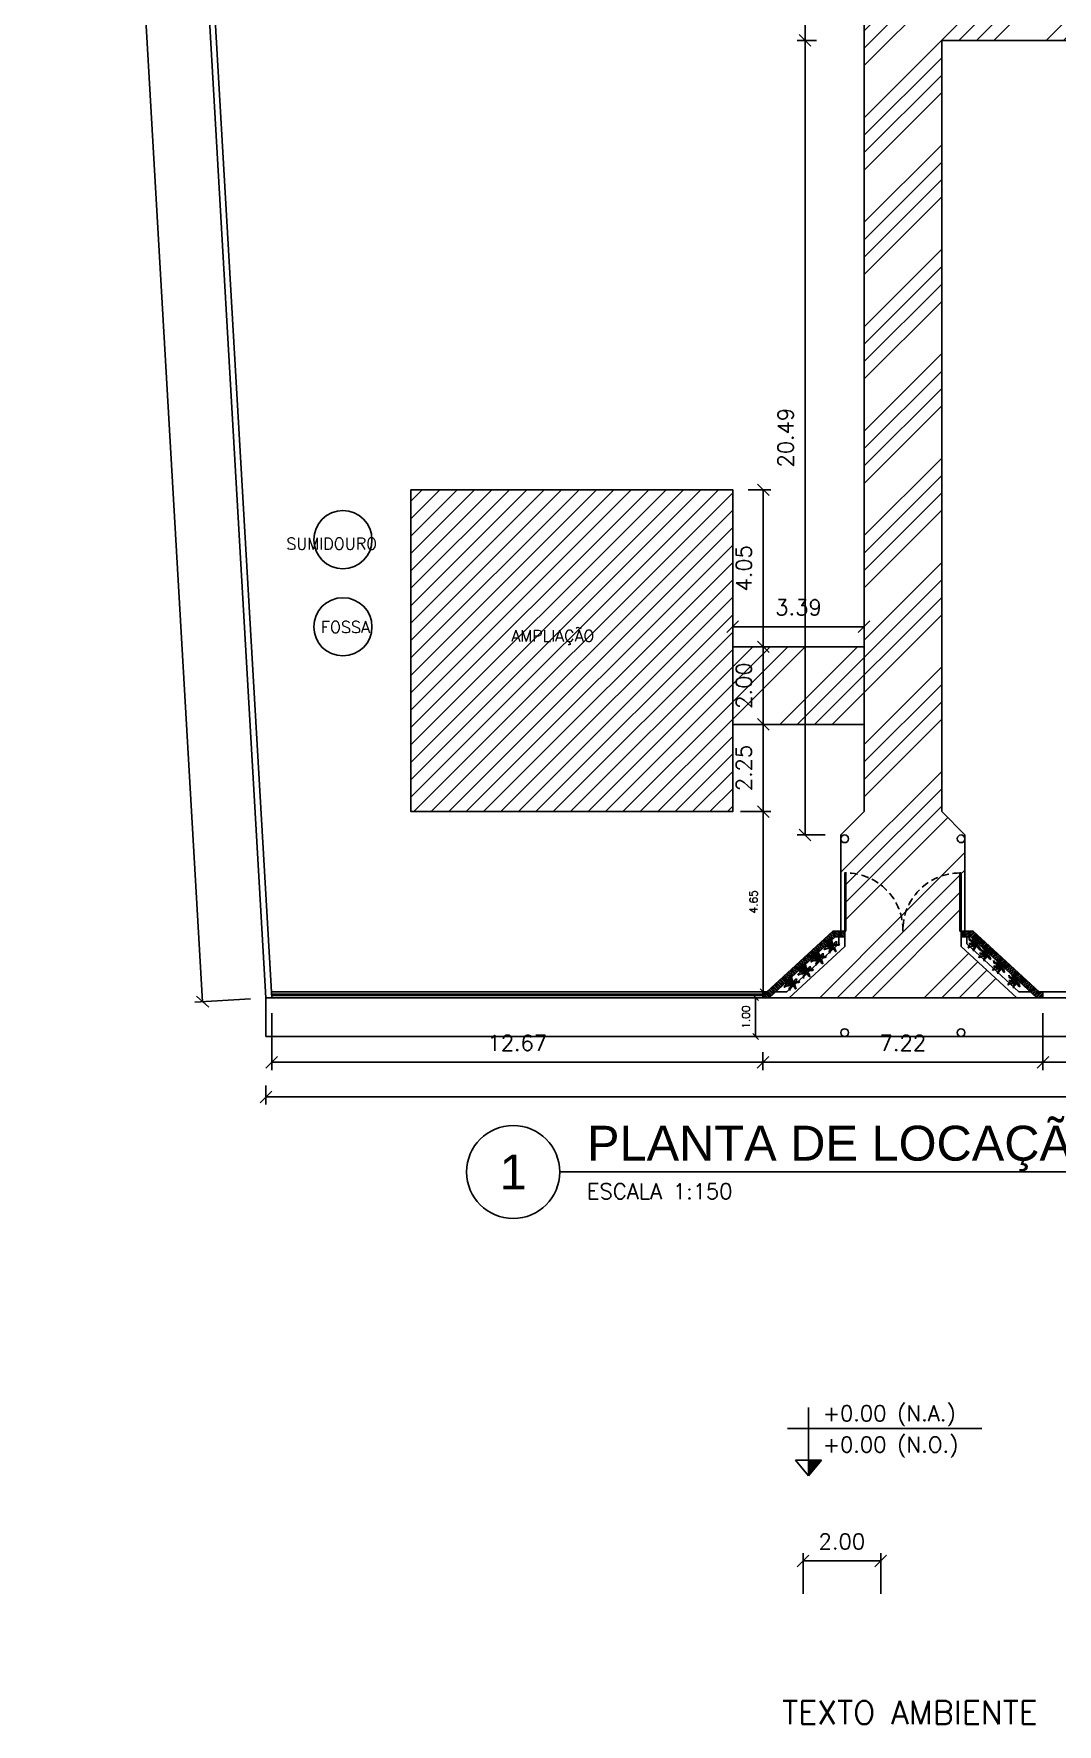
# Model space of a CAD drawing. Header units: millimetres. Extents: x -11 to 499, y 215 to 428.
# Drawn here: x 286.92 to 313.31, y 226.48 to 270.08 of the extents above; entities that cross this region are included whole.
import ezdxf
from ezdxf.enums import TextEntityAlignment as Align

# ---------------------------------------------------------------- set-up
doc = ezdxf.new("R2010")
doc.units = ezdxf.units.MM
doc.linetypes.add('HIDDEN', pattern=[9.525, 6.35, -3.175])
for name, color, linetype in [('ARQ-COTAS', 30, 'Continuous'), ('ARQ-ESQ-02', 2, 'Continuous'), ('ARQ-HACHURA', 253, 'Continuous'), ('ARQ-PENA-02', 2, 'Continuous'), ('ARQ-PENA-03', 3, 'Continuous'), ('ARQ-PISO', 8, 'Continuous'), ('ARQ-PROJ-01', 1, 'HIDDEN'), ('ARQ-SÍMBOLOS', 2, 'Continuous'), ('ARQ-TEXTO2', 2, 'Continuous'), ('ARQ-TEXTO3', 3, 'Continuous'), ('ARQ-TEXTO4', 4, 'Continuous')]:
    doc.layers.add(name, color=color, linetype=linetype)
doc.styles.add('arial', font='arial.ttf')
doc.styles.add('ROMANS', font='romans.shx')
doc.styles.add('Romans_Anot', font='romans.shx')
doc.dimstyles.new('Escala 1-100', dxfattribs={"dimtxt": 0.2, "dimasz": 0.15, "dimexe": 0.1, "dimexo": 0.2, "dimgap": 0.15, "dimtad": 1, "dimzin": 4, "dimdsep": 46, "dimtxsty": 'Romans_Anot', "dimblk": 'OBLIQUE', "dimcen": 0.25, "dimclrd": 256, "dimclre": 256, "dimclrt": 2, "dimadec": 0, "dimazin": 0, "dimtfac": 1, "dimtix": 1, "dimtmove": 2, "dimatfit": 3, "dimfxl": 1, "dimlwd": -1, "dimlwe": -1, "dimarcsym": 0})
doc.dimstyles.new('Escala 1-200', dxfattribs={"dimscale": 2, "dimtxt": 0.2, "dimasz": 0.15, "dimexe": 0.1, "dimexo": 0.2, "dimgap": 0.15, "dimtad": 1, "dimzin": 4, "dimdsep": 46, "dimtxsty": 'Romans_Anot', "dimblk": 'OBLIQUE', "dimcen": 0.25, "dimclrd": 256, "dimclre": 256, "dimclrt": 2, "dimadec": 0, "dimazin": 0, "dimtfac": 1, "dimtix": 1, "dimtmove": 2, "dimatfit": 3, "dimfxl": 1, "dimlwd": -1, "dimlwe": -1, "dimarcsym": 0})

# ---------------------------------------------------------------- blocks, each defined once
blk = doc.blocks.new('Árvore14')
for p, q in [((-1.17, 0), (-0.91, 0.02)), ((-0.98, 0.71), (-1.13, 1)), ((-1.13, 1), (-1.11, 0.7)), ((-1.11, 0.7), (-1.02, 0.52)), ((-1.02, 0.52), (-0.85, 0.44)), ((-0.5, 0.48), (-0.98, 0.71)), ((-0.91, 0.02), (-0.55, 0)), ((-0.85, 0.44), (-0.67, 0.38)), ((-0.67, 0.38), (-0.56, 0.21)), ((0, 0), (-0.67, -0.19)), ((-0.4, 0.95), (-0.64, 0.99)), ((-0.64, 0.99), (-0.51, 0.89)), ((-0.56, 0.21), (-0.43, 0.03)), ((-0.55, 0), (0, 0)), ((0, 0), (-0.54, -0.08)), ((-0.51, 0.89), (-0.36, 0.67)), ((-0.28, 0.07), (-0.5, 0.48)), ((-0.43, 0.03), (0, 0)), ((-0.25, 0.79), (-0.4, 0.95)), ((-0.36, 0.67), (-0.3, 0.4)), ((-0.3, 0.4), (0, 0)), ((0, 0), (-0.28, 0.07)), ((-0.27, -0.14), (0, 0)), ((-0.19, 0.4), (-0.25, 0.79)), ((0, 0), (-0.19, 0.4)), ((-0.07, 1.34), (-0.15, 0.99)), ((-0.15, 0.99), (-0.05, 0.52)), ((0.05, 1.53), (-0.07, 1.34)), ((0, 0), (-0.07, -0.16)), ((-0.05, 0.52), (0.02, 0.18)), ((-0.04, -0.29), (0, 0)), ((0, 0), (0.17, 0.19)), ((0, 0), (0.38, 0.19)), ((0.67, 0.19), (0, 0)), ((0.02, 0.18), (0, 0)), ((0, 0), (0.57, 0.04)), ((0, 0), (0.17, -0.3)), ((0.59, -0.05), (0, 0)), ((0.03, 1.05), (0.05, 1.25)), ((0.08, 0.89), (0.03, 1.05)), ((0.05, 1.25), (0.05, 1.53)), ((0.17, 0.57), (0.08, 0.89)), ((0.17, 0.19), (0.17, 0.57)), ((0.38, 0.19), (0.57, 0.48)), ((0.57, 0.48), (0.76, 0.67)), ((0.57, 0.04), (0.96, 0.17)), ((0.93, 0.02), (0.59, -0.05)), ((0.95, 0.38), (0.67, 0.19)), ((0.76, 0.67), (1.05, 0.67)), ((1.31, 0.02), (0.93, 0.02)), ((1.05, 0.67), (0.95, 0.57)), ((0.95, 0.57), (0.95, 0.38)), ((0.96, 0.17), (1.37, 0.22)), ((1.52, 0.17), (1.31, 0.02)), ((1.37, 0.22), (1.52, 0.17)), ((-1.24, -0.57), (-1.33, -0.81)), ((-1.33, -0.81), (-1.25, -0.78)), ((-1.25, -0.78), (-1.07, -0.69)), ((-1.05, -0.38), (-1.24, -0.57)), ((-0.96, -0.12), (-1.17, 0)), ((-1.07, -0.69), (-0.74, -0.56)), ((-0.95, -0.29), (-1.05, -0.38)), ((-0.54, -0.08), (-0.96, -0.12)), ((-0.67, -0.19), (-0.95, -0.29)), ((-0.74, -0.56), (-0.6, -0.44)), ((-0.6, -0.44), (-0.27, -0.14)), ((-0.53, -0.45), (-0.6, -0.63)), ((-0.6, -0.63), (-0.48, -0.59)), ((-0.21, -0.27), (-0.53, -0.45)), ((-0.48, -0.59), (-0.24, -0.53)), ((-0.39, -1.14), (-0.32, -0.9)), ((-0.33, -1.42), (-0.39, -1.14)), ((-0.31, -1.28), (-0.33, -1.42)), ((-0.32, -0.9), (-0.11, -0.68)), ((-0.23, -1.1), (-0.31, -1.28)), ((-0.24, -0.53), (-0.14, -0.42)), ((0, -0.82), (-0.23, -1.1)), ((-0.07, -0.16), (-0.21, -0.27)), ((-0.14, -0.42), (-0.04, -0.29)), ((-0.11, -0.68), (0.03, -0.52)), ((0.18, -0.52), (0, -0.82)), ((0.03, -0.52), (0.12, -0.28)), ((0.12, -0.28), (0.04, -0.06)), ((0.04, -0.06), (0.34, -0.21)), ((0.17, -0.3), (0.18, -0.52)), ((0.32, -0.51), (0.18, -0.35)), ((0.48, -0.77), (0.32, -0.51)), ((0.34, -0.21), (0.6, -0.44)), ((0.64, -1.02), (0.48, -0.77)), ((0.6, -0.44), (0.78, -0.79)), ((0.87, -1.16), (0.64, -1.02)), ((0.78, -0.79), (0.87, -1.16))]:
    blk.add_line(p, q)
blk = doc.blocks.new('_Oblique')
at = {"color": 0, "linetype": 'ByBlock', "lineweight": -2}
blk.add_line((-0.5, -0.5), (0.5, 0.5), dxfattribs=at)
blk = doc.blocks.new('*D106')
at = {"layer": 'ARQ-COTAS', "transparency": 16777216}
for p, q in [((306.756, 229.848), (306.756, 230.897)), ((306.756, 230.697), (308.756, 230.697)), ((308.756, 229.848), (308.756, 230.897))]:
    blk.add_line(p, q, dxfattribs=at)
at = {"layer": 'Defpoints', "color": 0, "transparency": 16777216}
for p in [(308.756, 230.697), (306.756, 229.448), (308.756, 229.448)]:
    blk.add_point(p, dxfattribs=at)
at = {"layer": 'ARQ-COTAS', "transparency": 16777216, "xscale": 0.3, "yscale": 0.3, "zscale": 0.3, "rotation": 180}
blk.add_blockref('_Oblique', (306.756, 230.697), dxfattribs=at)
at = {"layer": 'ARQ-COTAS', "transparency": 16777216, "xscale": 0.3, "yscale": 0.3, "zscale": 0.3}
blk.add_blockref('_Oblique', (308.756, 230.697), dxfattribs=at)
at = {"layer": 'ARQ-COTAS', "color": 2, "transparency": 16777216, "insert": (307.756, 231.197), "char_height": 0.4, "attachment_point": 5, "style": 'Romans_Anot'}
blk.add_mtext('2.00', dxfattribs=at)
blk = doc.blocks.new('Nível_Corte')
at = {"layer": 'ARQ-SÍMBOLOS'}
h = blk.add_hatch(color=1, dxfattribs=at)
h.dxf.hatch_style = 1
h.paths.add_polyline_path([(0.167, 0.202), (0, 0.202), (0, 0)])
at = {"layer": 'ARQ-SÍMBOLOS', "color": 1}
for p, q in [((0, 0), (0, 0.884)), ((-0.271, 0.613), (2.235, 0.613)), ((-0.167, 0.202), (0.167, 0.202)), ((0, 0), (-0.167, 0.202)), ((0, 0), (0.167, 0.202))]:
    blk.add_line(p, q, dxfattribs=at)
at = {"layer": 'ARQ-TEXTO2', "style": 'ROMANS'}
for tag, p in [('NIVEL-ACABADO', (0.182, 0.647)), ('NIVEL-OSSO', (0.182, 0.244))]:
    blk.add_attdef(tag, text='', height=0.2, dxfattribs=at).set_placement(p, align=Align.BOTTOM_LEFT)
blk = doc.blocks.new('*U107')
at = {"layer": 'ARQ-SÍMBOLOS'}
blk.add_line((0.6, 0), (7.774, 0), dxfattribs=at)
blk.add_circle((0, 0), 0.6, dxfattribs=at)
at = {"layer": 'ARQ-TEXTO2', "style": 'ROMANS'}
blk.add_attdef('ESCALA1', text='', height=0.2, dxfattribs=at).set_placement((0.951, -0.149), align=Align.TOP_LEFT)
at = {"layer": 'ARQ-TEXTO4', "style": 'arial'}
blk.add_attdef('TITULODODESENHO', (0.951, 0.146), '', height=0.45, dxfattribs=at)
blk.add_attdef('0', text='', height=0.45, dxfattribs=at).set_placement((0, 0), align=Align.MIDDLE)
blk = doc.blocks.new('*D111')
at = {"layer": 'ARQ-COTAS', "transparency": 16777216}
for p, q in [((307.103, 269.912), (306.604, 269.912)), ((306.804, 249.422), (306.804, 269.912)), ((307.328, 249.422), (306.604, 249.422))]:
    blk.add_line(p, q, dxfattribs=at)
at = {"layer": 'Defpoints', "color": 0, "transparency": 16777216}
for p in [(306.804, 269.912), (307.503, 269.912), (307.728, 249.422)]:
    blk.add_point(p, dxfattribs=at)
at = {"layer": 'ARQ-COTAS', "transparency": 16777216, "xscale": 0.3, "yscale": 0.3, "zscale": 0.3}
for p, rotation in [((306.804, 269.912), 90), ((306.804, 249.422), 270)]:
    blk.add_blockref('_Oblique', p, dxfattribs=dict(at, rotation=rotation))
at = {"layer": 'ARQ-COTAS', "color": 2, "transparency": 16777216, "insert": (306.304, 259.667), "char_height": 0.4, "attachment_point": 5, "rotation": 90, "style": 'Romans_Anot'}
blk.add_mtext('20.49', dxfattribs=at)
blk = doc.blocks.new('*D112')
at = {"layer": 'ARQ-COTAS', "transparency": 16777216}
for p, q in [((307.928, 271.912), (306.604, 271.912)), ((306.804, 269.912), (306.804, 271.912)), ((307.103, 269.912), (306.604, 269.912))]:
    blk.add_line(p, q, dxfattribs=at)
at = {"layer": 'Defpoints', "color": 0, "transparency": 16777216}
for p in [(306.804, 271.912), (308.328, 271.912), (307.503, 269.912)]:
    blk.add_point(p, dxfattribs=at)
at = {"layer": 'ARQ-COTAS', "transparency": 16777216, "xscale": 0.3, "yscale": 0.3, "zscale": 0.3}
for p, rotation in [((306.804, 271.912), 90), ((306.804, 269.912), 270)]:
    blk.add_blockref('_Oblique', p, dxfattribs=dict(at, rotation=rotation))
at = {"layer": 'ARQ-COTAS', "color": 2, "transparency": 16777216, "insert": (306.304, 270.912), "char_height": 0.4, "attachment_point": 5, "rotation": 90, "style": 'Romans_Anot'}
blk.add_mtext('2.00', dxfattribs=at)
blk = doc.blocks.new('*D117')
at = {"layer": 'ARQ-COTAS', "transparency": 16777216}
for p, q in [((312.937, 244.822), (312.937, 243.356)), ((357.904, 244.822), (357.904, 243.356)), ((357.904, 243.556), (312.937, 243.556))]:
    blk.add_line(p, q, dxfattribs=at)
at = {"layer": 'Defpoints', "color": 0, "transparency": 16777216}
for p in [(312.937, 245.222), (357.904, 245.222), (312.937, 243.556)]:
    blk.add_point(p, dxfattribs=at)
at = {"layer": 'ARQ-COTAS', "transparency": 16777216, "xscale": 0.3, "yscale": 0.3, "zscale": 0.3, "rotation": 180}
blk.add_blockref('_Oblique', (312.937, 243.556), dxfattribs=at)
at = {"layer": 'ARQ-COTAS', "transparency": 16777216, "xscale": 0.3, "yscale": 0.3, "zscale": 0.3}
blk.add_blockref('_Oblique', (357.904, 243.556), dxfattribs=at)
at = {"layer": 'ARQ-COTAS', "color": 2, "transparency": 16777216, "insert": (335.42, 244.056), "char_height": 0.4, "attachment_point": 5, "style": 'Romans_Anot'}
blk.add_mtext('44.97', dxfattribs=at)
blk = doc.blocks.new('*D118')
at = {"layer": 'ARQ-COTAS', "transparency": 16777216}
for p, q in [((312.937, 244.822), (312.937, 243.356)), ((305.72, 243.822), (305.72, 243.356)), ((312.937, 243.556), (305.72, 243.556))]:
    blk.add_line(p, q, dxfattribs=at)
at = {"layer": 'Defpoints', "color": 0, "transparency": 16777216}
for p in [(312.937, 245.222), (305.72, 244.222), (305.72, 243.556)]:
    blk.add_point(p, dxfattribs=at)
at = {"layer": 'ARQ-COTAS', "transparency": 16777216, "xscale": 0.3, "yscale": 0.3, "zscale": 0.3, "rotation": 180}
blk.add_blockref('_Oblique', (305.72, 243.556), dxfattribs=at)
at = {"layer": 'ARQ-COTAS', "transparency": 16777216, "xscale": 0.3, "yscale": 0.3, "zscale": 0.3}
blk.add_blockref('_Oblique', (312.937, 243.556), dxfattribs=at)
at = {"layer": 'ARQ-COTAS', "color": 2, "transparency": 16777216, "insert": (309.328, 244.056), "char_height": 0.4, "attachment_point": 5, "style": 'Romans_Anot'}
blk.add_mtext('7.22', dxfattribs=at)
blk = doc.blocks.new('*D119')
at = {"layer": 'ARQ-COTAS', "transparency": 16777216}
for p, q in [((293.054, 244.822), (293.054, 243.356)), ((305.72, 243.822), (305.72, 243.356)), ((305.72, 243.556), (293.054, 243.556))]:
    blk.add_line(p, q, dxfattribs=at)
at = {"layer": 'Defpoints', "color": 0, "transparency": 16777216}
for p in [(293.054, 245.222), (305.72, 244.222), (293.054, 243.556)]:
    blk.add_point(p, dxfattribs=at)
at = {"layer": 'ARQ-COTAS', "transparency": 16777216, "xscale": 0.3, "yscale": 0.3, "zscale": 0.3, "rotation": 180}
blk.add_blockref('_Oblique', (293.054, 243.556), dxfattribs=at)
at = {"layer": 'ARQ-COTAS', "transparency": 16777216, "xscale": 0.3, "yscale": 0.3, "zscale": 0.3}
blk.add_blockref('_Oblique', (305.72, 243.556), dxfattribs=at)
at = {"layer": 'ARQ-COTAS', "color": 2, "transparency": 16777216, "insert": (299.387, 244.056), "char_height": 0.4, "attachment_point": 5, "style": 'Romans_Anot'}
blk.add_mtext('12.67', dxfattribs=at)
blk = doc.blocks.new('*D120')
at = {"layer": 'ARQ-COTAS', "transparency": 16777216}
for p, q in [((288.355, 317.199), (286.922, 317.117)), ((291.272, 245.12), (287.121, 317.128)), ((292.505, 245.191), (291.072, 245.108))]:
    blk.add_line(p, q, dxfattribs=at)
at = {"layer": 'Defpoints', "color": 0, "transparency": 16777216}
for p in [(287.121, 317.128), (288.754, 317.222), (292.904, 245.214)]:
    blk.add_point(p, dxfattribs=at)
at = {"layer": 'ARQ-COTAS', "transparency": 16777216, "xscale": 0.3, "yscale": 0.3, "zscale": 0.3}
for p, rotation in [((287.121, 317.128), 93.29881514644372), ((291.272, 245.12), 273.2988151464437)]:
    blk.add_blockref('_Oblique', p, dxfattribs=dict(at, rotation=rotation))
at = {"layer": 'ARQ-COTAS', "color": 2, "transparency": 16777216, "insert": (289.696, 281.153), "char_height": 0.4, "attachment_point": 5, "rotation": 273.2988, "style": 'Romans_Anot'}
blk.add_mtext('72.13', dxfattribs=at)
blk = doc.blocks.new('*D194')
at = {"layer": 'ARQ-COTAS', "ltscale": 0.03, "transparency": 16777216}
for p, q in [((306.194, 245.222), (305.43, 245.222)), ((305.53, 245.222), (305.53, 244.222)), ((306.194, 244.222), (305.43, 244.222))]:
    blk.add_line(p, q, dxfattribs=at)
at = {"layer": 'Defpoints', "color": 0, "ltscale": 0.03, "transparency": 16777216}
for p in [(306.394, 245.222), (305.53, 244.222), (306.394, 244.222)]:
    blk.add_point(p, dxfattribs=at)
at = {"layer": 'ARQ-COTAS', "ltscale": 0.03, "transparency": 16777216, "xscale": 0.15, "yscale": 0.15, "zscale": 0.15}
for p, rotation in [((305.53, 245.222), 90), ((305.53, 244.222), 270)]:
    blk.add_blockref('_Oblique', p, dxfattribs=dict(at, rotation=rotation))
at = {"layer": 'ARQ-COTAS', "color": 2, "ltscale": 0.03, "transparency": 16777216, "insert": (305.28, 244.722), "char_height": 0.2, "attachment_point": 5, "rotation": 90, "style": 'Romans_Anot'}
blk.add_mtext('1.00', dxfattribs=at)
blk = doc.blocks.new('*D244')
at = {"layer": 'ARQ-COTAS', "transparency": 16777216}
for p, q in [((292.904, 242.956), (292.904, 242.465)), ((357.904, 242.956), (357.904, 242.465)), ((292.904, 242.665), (357.904, 242.665))]:
    blk.add_line(p, q, dxfattribs=at)
at = {"layer": 'Defpoints', "color": 0, "transparency": 16777216}
for p in [(292.904, 243.356), (357.904, 243.356), (357.904, 242.665)]:
    blk.add_point(p, dxfattribs=at)
at = {"layer": 'ARQ-COTAS', "transparency": 16777216, "xscale": 0.3, "yscale": 0.3, "zscale": 0.3, "rotation": 180}
blk.add_blockref('_Oblique', (292.904, 242.665), dxfattribs=at)
at = {"layer": 'ARQ-COTAS', "transparency": 16777216, "xscale": 0.3, "yscale": 0.3, "zscale": 0.3}
blk.add_blockref('_Oblique', (357.904, 242.665), dxfattribs=at)
at = {"layer": 'ARQ-COTAS', "color": 2, "transparency": 16777216, "insert": (325.404, 243.165), "char_height": 0.4, "attachment_point": 5, "style": 'Romans_Anot'}
blk.add_mtext('65.00', dxfattribs=at)
blk = doc.blocks.new('*D245')
at = {"layer": 'ARQ-COTAS', "transparency": 16777216}
for p, q in [((305.342, 258.322), (305.927, 258.322)), ((305.727, 258.322), (305.727, 254.272)), ((305.342, 254.272), (305.927, 254.272))]:
    blk.add_line(p, q, dxfattribs=at)
at = {"layer": 'Defpoints', "color": 0, "transparency": 16777216}
for p in [(304.942, 258.322), (304.942, 254.272), (305.727, 254.272)]:
    blk.add_point(p, dxfattribs=at)
at = {"layer": 'ARQ-COTAS', "transparency": 16777216, "xscale": 0.3, "yscale": 0.3, "zscale": 0.3}
for p, rotation in [((305.727, 258.322), 90), ((305.727, 254.272), 270)]:
    blk.add_blockref('_Oblique', p, dxfattribs=dict(at, rotation=rotation))
at = {"layer": 'ARQ-COTAS', "color": 2, "transparency": 16777216, "insert": (305.227, 256.297), "char_height": 0.4, "attachment_point": 5, "rotation": 90, "style": 'Romans_Anot'}
blk.add_mtext('4.05', dxfattribs=at)
blk = doc.blocks.new('*D246')
at = {"layer": 'ARQ-COTAS', "transparency": 16777216}
for p, q in [((305.342, 254.272), (305.927, 254.272)), ((305.727, 254.272), (305.727, 252.272)), ((306.127, 252.272), (305.927, 252.272))]:
    blk.add_line(p, q, dxfattribs=at)
at = {"layer": 'Defpoints', "color": 0, "transparency": 16777216}
for p in [(304.942, 254.272), (305.727, 252.272), (305.727, 252.272)]:
    blk.add_point(p, dxfattribs=at)
at = {"layer": 'ARQ-COTAS', "transparency": 16777216, "xscale": 0.3, "yscale": 0.3, "zscale": 0.3}
for p, rotation in [((305.727, 254.272), 90), ((305.727, 252.272), 270)]:
    blk.add_blockref('_Oblique', p, dxfattribs=dict(at, rotation=rotation))
at = {"layer": 'ARQ-COTAS', "color": 2, "transparency": 16777216, "insert": (305.227, 253.272), "char_height": 0.4, "attachment_point": 5, "rotation": 90, "style": 'Romans_Anot'}
blk.add_mtext('2.00', dxfattribs=at)
blk = doc.blocks.new('*D247')
at = {"layer": 'ARQ-COTAS', "transparency": 16777216}
for p, q in [((305.727, 252.272), (305.727, 250.022)), ((306.127, 252.272), (305.927, 252.272)), ((305.342, 250.022), (305.927, 250.022))]:
    blk.add_line(p, q, dxfattribs=at)
at = {"layer": 'Defpoints', "color": 0, "transparency": 16777216}
for p in [(305.727, 252.272), (304.942, 250.022), (305.727, 250.022)]:
    blk.add_point(p, dxfattribs=at)
at = {"layer": 'ARQ-COTAS', "transparency": 16777216, "xscale": 0.3, "yscale": 0.3, "zscale": 0.3}
for p, rotation in [((305.727, 252.272), 90), ((305.727, 250.022), 270)]:
    blk.add_blockref('_Oblique', p, dxfattribs=dict(at, rotation=rotation))
at = {"layer": 'ARQ-COTAS', "color": 2, "transparency": 16777216, "insert": (305.227, 251.147), "char_height": 0.4, "attachment_point": 5, "rotation": 90, "style": 'Romans_Anot'}
blk.add_mtext('2.25', dxfattribs=at)
blk = doc.blocks.new('*D248')
at = {"layer": 'ARQ-COTAS', "ltscale": 0.03, "transparency": 16777216}
for p, q in [((305.142, 250.022), (305.827, 250.022)), ((305.727, 250.022), (305.727, 245.372)), ((305.355, 245.372), (305.827, 245.372))]:
    blk.add_line(p, q, dxfattribs=at)
at = {"layer": 'Defpoints', "color": 0, "ltscale": 0.03, "transparency": 16777216}
for p in [(304.942, 250.022), (305.155, 245.372), (305.727, 245.372)]:
    blk.add_point(p, dxfattribs=at)
at = {"layer": 'ARQ-COTAS', "ltscale": 0.03, "transparency": 16777216, "xscale": 0.15, "yscale": 0.15, "zscale": 0.15}
for p, rotation in [((305.727, 250.022), 90), ((305.727, 245.372), 270)]:
    blk.add_blockref('_Oblique', p, dxfattribs=dict(at, rotation=rotation))
at = {"layer": 'ARQ-COTAS', "color": 2, "ltscale": 0.03, "transparency": 16777216, "insert": (305.477, 247.697), "char_height": 0.2, "attachment_point": 5, "rotation": 90, "style": 'Romans_Anot'}
blk.add_mtext('4.65', dxfattribs=at)
blk = doc.blocks.new('*D249')
at = {"layer": 'ARQ-COTAS', "transparency": 16777216}
for p, q in [((304.942, 254.672), (304.942, 254.99)), ((308.328, 254.79), (304.942, 254.79)), ((308.328, 254.672), (308.328, 254.99))]:
    blk.add_line(p, q, dxfattribs=at)
at = {"layer": 'Defpoints', "color": 0, "transparency": 16777216}
for p in [(304.942, 254.79), (304.942, 254.272), (308.328, 254.272)]:
    blk.add_point(p, dxfattribs=at)
at = {"layer": 'ARQ-COTAS', "transparency": 16777216, "xscale": 0.3, "yscale": 0.3, "zscale": 0.3, "rotation": 180}
blk.add_blockref('_Oblique', (304.942, 254.79), dxfattribs=at)
at = {"layer": 'ARQ-COTAS', "transparency": 16777216, "xscale": 0.3, "yscale": 0.3, "zscale": 0.3}
blk.add_blockref('_Oblique', (308.328, 254.79), dxfattribs=at)
at = {"layer": 'ARQ-COTAS', "color": 2, "transparency": 16777216, "insert": (306.635, 255.29), "char_height": 0.4, "attachment_point": 5, "style": 'Romans_Anot'}
blk.add_mtext('3.39', dxfattribs=at)

msp = doc.modelspace()

# ---------------------------------------------------------------- hatches: boundary and pattern name
at = {"layer": 'ARQ-HACHURA', "ltscale": 0.03}
h = msp.add_hatch(dxfattribs=at)
h.set_pattern_fill('ANSI31', color=256, scale=0.01, angle=90, double=1)
h.set_pattern_definition([(135, (435.38751, 42.437515), (-0.0224506403, -0.0224506403), [])])
h.paths.add_polyline_path([(307.728, 246.94), (307.52, 246.94), (306.828, 246.303), (306.828, 246.099), (306.992, 246.25), (306.976, 246.259), (307.005, 246.262), (307.053, 246.306), (307.048, 246.313), (307.022, 246.321), (306.997, 246.333), (306.985, 246.358), (306.982, 246.4), (307.003, 246.359), (307.074, 246.325), (307.094, 246.343), (307.091, 246.354), (307.07, 246.385), (307.052, 246.399), (307.085, 246.394), (307.106, 246.371), (307.108, 246.357), (307.126, 246.373), (307.121, 246.399), (307.132, 246.448), (307.149, 246.475), (307.149, 246.435), (307.146, 246.407), (307.149, 246.395), (307.333, 246.564), (307.318, 246.572), (307.344, 246.575), (307.394, 246.62), (307.39, 246.626), (307.364, 246.634), (307.339, 246.646), (307.327, 246.671), (307.325, 246.713), (307.346, 246.672), (307.414, 246.639), (307.435, 246.658), (307.433, 246.667), (307.412, 246.698), (307.394, 246.712), (307.427, 246.707), (307.448, 246.684), (307.45, 246.672), (307.468, 246.689), (307.463, 246.712), (307.474, 246.761), (307.491, 246.787), (307.491, 246.748), (307.488, 246.72), (307.491, 246.71), (307.578, 246.79), (307.728, 246.79)])
h.paths.add_polyline_path([(307.828, 246.94), (307.728, 246.94), (307.728, 246.79), (307.828, 246.79)])
h.paths.add_polyline_path([(306.828, 246.099), (306.828, 246.303), (305.82, 245.372), (305.72, 245.372), (305.72, 245.222), (305.878, 245.222)])
h = msp.add_hatch(dxfattribs=at)
h.set_pattern_fill('ANSI31', color=256, scale=0.01, double=1)
h.set_pattern_definition([(45, (435.38751, 42.437515), (-0.0224506403, 0.0224506403), [])])
h.paths.add_polyline_path([(310.928, 246.94), (310.828, 246.94), (310.828, 246.79), (310.928, 246.79)])
h.paths.add_polyline_path([(311.137, 246.94), (310.928, 246.94), (310.928, 246.79), (311.078, 246.79), (311.108, 246.762), (311.137, 246.758), (311.158, 246.735), (311.161, 246.714), (311.188, 246.689), (311.186, 246.697), (311.173, 246.763), (311.184, 246.812), (311.201, 246.839), (311.201, 246.799), (311.197, 246.771), (311.205, 246.749), (311.217, 246.704), (311.217, 246.662), (311.236, 246.645), (311.247, 246.65), (311.274, 246.691), (311.301, 246.717), (311.341, 246.717), (311.328, 246.704), (311.328, 246.677), (311.288, 246.65), (311.244, 246.638), (311.254, 246.628), (311.274, 246.63), (311.328, 246.647), (311.386, 246.655), (311.407, 246.648), (311.379, 246.627), (311.325, 246.627), (311.276, 246.616), (311.266, 246.617), (311.386, 246.507), (311.414, 246.502), (311.435, 246.48), (311.439, 246.458), (311.465, 246.433), (311.464, 246.441), (311.45, 246.507), (311.461, 246.556), (311.479, 246.583), (311.479, 246.543), (311.475, 246.515), (311.482, 246.493), (311.495, 246.448), (311.495, 246.406), (311.513, 246.389), (311.525, 246.394), (311.552, 246.435), (311.578, 246.462), (311.619, 246.462), (311.605, 246.448), (311.605, 246.421), (311.565, 246.394), (311.521, 246.382), (311.532, 246.372), (311.551, 246.374), (311.606, 246.391), (311.664, 246.399), (311.685, 246.392), (311.656, 246.371), (311.602, 246.371), (311.554, 246.361), (311.543, 246.361), (311.741, 246.179), (311.769, 246.175), (311.79, 246.152), (311.794, 246.131), (311.82, 246.106), (311.819, 246.114), (311.805, 246.18), (311.816, 246.229), (311.828, 246.248), (311.828, 246.303)])
h.paths.add_polyline_path([(311.828, 246.303), (311.828, 246.248), (311.833, 246.256), (311.833, 246.216), (311.83, 246.188), (311.837, 246.166), (311.849, 246.121), (311.849, 246.079), (311.868, 246.062), (311.88, 246.067), (311.906, 246.107), (311.933, 246.134), (311.974, 246.134), (311.96, 246.121), (311.96, 246.094), (311.92, 246.067), (311.876, 246.055), (311.886, 246.045), (311.906, 246.046), (311.961, 246.064), (312.019, 246.072), (312.04, 246.065), (312.011, 246.044), (311.957, 246.044), (311.909, 246.033), (311.898, 246.034), (312.15, 245.802), (312.165, 245.799), (312.186, 245.777), (312.188, 245.767), (312.214, 245.743), (312.201, 245.804), (312.212, 245.853), (312.229, 245.88), (312.229, 245.84), (312.226, 245.812), (312.233, 245.79), (312.245, 245.745), (312.245, 245.714), (312.272, 245.69), (312.276, 245.692), (312.303, 245.732), (312.329, 245.759), (312.37, 245.759), (312.356, 245.745), (312.356, 245.718), (312.316, 245.692), (312.281, 245.681), (312.293, 245.67), (312.302, 245.671), (312.357, 245.688), (312.415, 245.696), (312.436, 245.689), (312.407, 245.668), (312.353, 245.668), (312.306, 245.658), (312.778, 245.222), (312.937, 245.222), (312.937, 245.372), (312.837, 245.372)])
at = {"layer": 'ARQ-PISO', "ltscale": 0.03, "transparency": 33554687}
h = msp.add_hatch(dxfattribs=at)
h.set_pattern_fill('ANSI34', color=256, scale=0.1, double=1)
h.paths.add_polyline_path([(310.328, 298.597), (308.328, 298.597), (308.328, 271.912), (310.328, 271.912)])
h.paths.add_polyline_path([(308.328, 254.272), (304.942, 254.272), (304.942, 252.272), (308.328, 252.272)])
h.paths.add_polyline_path([(310.328, 269.912), (320.454, 269.912), (320.454, 278.647), (319.454, 278.647), (319.454, 271.912), (308.328, 271.912), (308.328, 250.022), (307.728, 249.422), (307.728, 249.322, -1), (307.928, 249.322, -1), (307.728, 249.322), (307.728, 248.435, -0.434372), (309.328, 247, -0.408309), (310.798, 248.44), (310.928, 248.44), (310.928, 249.322, -1), (310.728, 249.322, -0.668179), (310.899, 249.393), (310.328, 250.022)])
h.paths.add_polyline_path([(310.828, 246.545), (310.828, 246.94), (310.798, 246.94), (310.798, 248.44, 0.408309), (309.328, 247, -0.010101), (309.328, 246.94, -0.010101), (309.328, 247, 0.408309), (307.858, 248.44), (307.858, 246.94), (307.828, 246.545), (306.394, 245.222), (312.262, 245.222)])
h.paths.add_polyline_path([(308.619, 272.962), (310.038, 272.962), (310.038, 273.562), (308.619, 273.562)], flags=24)
h = msp.add_hatch(dxfattribs=at)
h.set_pattern_fill('ANSI31', color=256, scale=0.1, double=1)
h.paths.add_polyline_path([(304.942, 258.322), (296.642, 258.322), (296.642, 250.022), (304.942, 250.022)])
h.paths.add_polyline_path([(344.754, 290.307), (344.754, 293.222), (339.904, 293.222), (339.904, 290.307)])

# ---------------------------------------------------------------- linework, layer by layer
at = {"ltscale": 0.03}
for p, q in [((305.72, 245.372), (305.82, 245.372)), ((312.837, 245.372), (312.937, 245.372))]:
    msp.add_line(p, q, dxfattribs=at)
at = {"layer": 'ARQ-ESQ-02', "ltscale": 0.03}
for points in [[(307.858, 246.94), (307.858, 248.44), (307.828, 248.44), (307.828, 246.94)], [(310.798, 246.94), (310.798, 248.44), (310.828, 248.44), (310.828, 246.94)]]:
    msp.add_lwpolyline(points, close=True, dxfattribs=at)
at = {"layer": 'ARQ-PENA-02', "ltscale": 0.03}
for p, q in [((305.72, 245.312), (293.046, 245.312)), ((305.72, 245.282), (293.054, 245.282))]:
    msp.add_line(p, q, dxfattribs=at)
at = {"layer": 'ARQ-PENA-03', "ltscale": 0.03}
for p, q in [((292.904, 245.222), (290.087, 294.095)), ((293.054, 245.222), (290.237, 294.103)), ((305.82, 245.372), (307.52, 246.94)), ((305.878, 245.222), (307.578, 246.79)), ((307.52, 246.94), (307.828, 246.94)), ((307.578, 246.79), (307.828, 246.79)), ((307.678, 246.79), (307.678, 246.61)), ((307.828, 246.94), (307.828, 246.79)), ((307.828, 246.79), (307.828, 246.545)), ((310.828, 246.94), (311.137, 246.94)), ((310.828, 246.94), (310.828, 246.79)), ((310.828, 246.79), (310.828, 246.545)), ((311.078, 246.79), (310.828, 246.79)), ((310.978, 246.79), (310.978, 246.61)), ((312.778, 245.222), (311.078, 246.79)), ((312.837, 245.372), (311.137, 246.94)), ((306.336, 245.372), (307.678, 246.61)), ((306.394, 245.222), (307.828, 246.545)), ((312.262, 245.222), (310.828, 246.545)), ((312.321, 245.372), (310.978, 246.61)), ((293.054, 245.222), (292.904, 245.222)), ((305.72, 245.372), (293.046, 245.372)), ((305.72, 245.222), (293.054, 245.222)), ((305.72, 245.372), (305.72, 245.222)), ((305.72, 245.222), (305.878, 245.222)), ((305.878, 245.222), (306.394, 245.222)), ((306.041, 245.372), (306.336, 245.372)), ((312.778, 245.222), (312.262, 245.222)), ((312.616, 245.372), (312.321, 245.372)), ((312.778, 245.222), (312.937, 245.222)), ((357.754, 245.372), (312.937, 245.372)), ((312.937, 245.372), (312.937, 245.222)), ((357.904, 245.222), (312.937, 245.222))]:
    msp.add_line(p, q, dxfattribs=at)
msp.add_lwpolyline([(296.642, 258.322), (304.942, 258.322), (304.942, 250.022), (296.642, 250.022)], close=True, dxfattribs=at)
for centre, radius in [((294.89, 257.036), 0.75), ((294.89, 254.789), 0.75), ((307.828, 249.322), 0.1), ((310.828, 249.322), 0.1), ((307.828, 244.322), 0.1), ((310.828, 244.322), 0.1)]:
    msp.add_circle(centre, radius, dxfattribs=at)
at = {"layer": 'ARQ-PISO'}
for p, q in [((308.328, 250.022), (308.328, 271.912)), ((310.328, 250.022), (310.328, 269.912)), ((315.726, 269.912), (310.328, 269.912)), ((304.942, 254.272), (308.328, 254.272)), ((304.942, 252.272), (308.328, 252.272)), ((307.728, 249.422), (308.328, 250.022)), ((310.928, 249.422), (310.328, 250.022)), ((307.728, 249.422), (307.728, 246.94)), ((310.928, 249.422), (310.928, 246.94)), ((292.904, 244.222), (292.904, 245.222)), ((312.262, 245.222), (306.394, 245.222)), ((357.904, 244.222), (292.904, 244.222))]:
    msp.add_line(p, q, dxfattribs=at)
at = {"layer": 'ARQ-PROJ-01', "ltscale": 0.03}
for centre, start, end in [((307.858, 246.97), 358.8425, 90), ((310.798, 246.97), 90, 181.1575)]:
    msp.add_arc(centre, 1.47, start, end, dxfattribs=at)

# ---------------------------------------------------------------- block references
at = {"ltscale": 0.03, "xscale": 0.1409618389684824, "yscale": 0.1409618389684824, "zscale": 0.1409618389684824}
for p in [(307.484, 246.572), (311.194, 246.623), (307.142, 246.259), (311.471, 246.368), (306.81, 245.921), (311.826, 246.04), (306.453, 245.608), (312.222, 245.665)]:
    msp.add_blockref('Árvore14', p, dxfattribs=at)
at = {"layer": 'ARQ-SÍMBOLOS', "xscale": 2, "yscale": 2, "zscale": 2}
for name, p, values in [('*U107', (299.281, 240.728), {'ESCALA1': 'ESCALA 1:150', '0': '1', 'TITULODODESENHO': 'PLANTA DE LOCAÇÃO'}), ('Nível_Corte', (306.897, 232.888), {'NIVEL-OSSO': '+0.00 (N.O.)', 'NIVEL-ACABADO': '+0.00 (N.A.)'})]:
    msp.add_blockref(name, p, dxfattribs=at).add_auto_attribs(values)

# ---------------------------------------------------------------- texts
at = {"layer": 'ARQ-TEXTO2', "char_height": 0.3, "attachment_point": 1, "style": 'ROMANS'}
for s, insert in [('SUMIDOURO', (293.433, 257.08)), ('FOSSA', (294.325, 254.931)), ('AMPLIAÇÃO', (299.229, 254.706))]:
    msp.add_mtext(s, dxfattribs=dict(at, insert=insert))
at = {"layer": 'ARQ-TEXTO3', "insert": (309.51, 226.785), "char_height": 0.6, "attachment_point": 5, "style": 'ROMANS'}
msp.add_mtext('TEXTO AMBIENTE', dxfattribs=at)

# ---------------------------------------------------------------- dimensions: what is measured, and where the dimension line sits
at = {"layer": 'ARQ-COTAS'}
dim = msp.add_aligned_dim(p1=(292.904, 245.214), p2=(288.754, 317.222), distance=1.635, dimstyle='Escala 1-200', dxfattribs=at)
dim.commit()
dim.dimension.update_dxf_attribs({"geometry": '*D120', "text_midpoint": (289.696, 281.153)})
for base, p1, p2, picture, middle in [((306.804, 271.912), (307.503, 269.912), (308.328, 271.912), '*D112', (306.304, 270.912)), ((306.804, 269.912), (307.728, 249.422), (307.503, 269.912), '*D111', (306.304, 259.667)), ((305.727, 254.272), (304.942, 258.322), (304.942, 254.272), '*D245', (305.227, 256.297)), ((305.727, 252.272), (304.942, 254.272), (305.727, 252.272), '*D246', (305.227, 253.272)), ((305.727, 250.022), (305.727, 252.272), (304.942, 250.022), '*D247', (305.227, 251.147))]:
    dim = msp.add_linear_dim(base=base, p1=p1, p2=p2, angle=90, dimstyle='Escala 1-200', dxfattribs=at)
    dim.commit()
    dim.dimension.update_dxf_attribs({"geometry": picture, "text_midpoint": middle})
for base, p1, p2, picture, middle in [((304.942, 254.79), (308.328, 254.272), (304.942, 254.272), '*D249', (306.635, 255.29)), ((293.054, 243.556), (305.72, 244.222), (293.054, 245.222), '*D119', (299.387, 244.056)), ((305.72, 243.556), (312.937, 245.222), (305.72, 244.222), '*D118', (309.328, 244.056)), ((312.937, 243.556), (357.904, 245.222), (312.937, 245.222), '*D117', (335.42, 244.056)), ((357.904, 242.665), (292.904, 243.356), (357.904, 243.356), '*D244', (325.404, 243.165)), ((308.756, 230.697), (306.756, 229.448), (308.756, 229.448), '*D106', (307.756, 231.197))]:
    dim = msp.add_linear_dim(base=base, p1=p1, p2=p2, dimstyle='Escala 1-200', dxfattribs=at)
    dim.commit()
    dim.dimension.update_dxf_attribs({"geometry": picture, "text_midpoint": middle})
at = {"layer": 'ARQ-COTAS', "ltscale": 0.03}
for base, p1, p2, picture, middle in [((305.727, 245.372), (304.942, 250.022), (305.155, 245.372), '*D248', (305.477, 247.697)), ((305.53, 244.222), (306.394, 245.222), (306.394, 244.222), '*D194', (305.28, 244.722))]:
    dim = msp.add_linear_dim(base=base, p1=p1, p2=p2, angle=90, dimstyle='Escala 1-100', dxfattribs=at)
    dim.commit()
    dim.dimension.update_dxf_attribs({"geometry": picture, "text_midpoint": middle})

doc.saveas('drawing.dxf')
